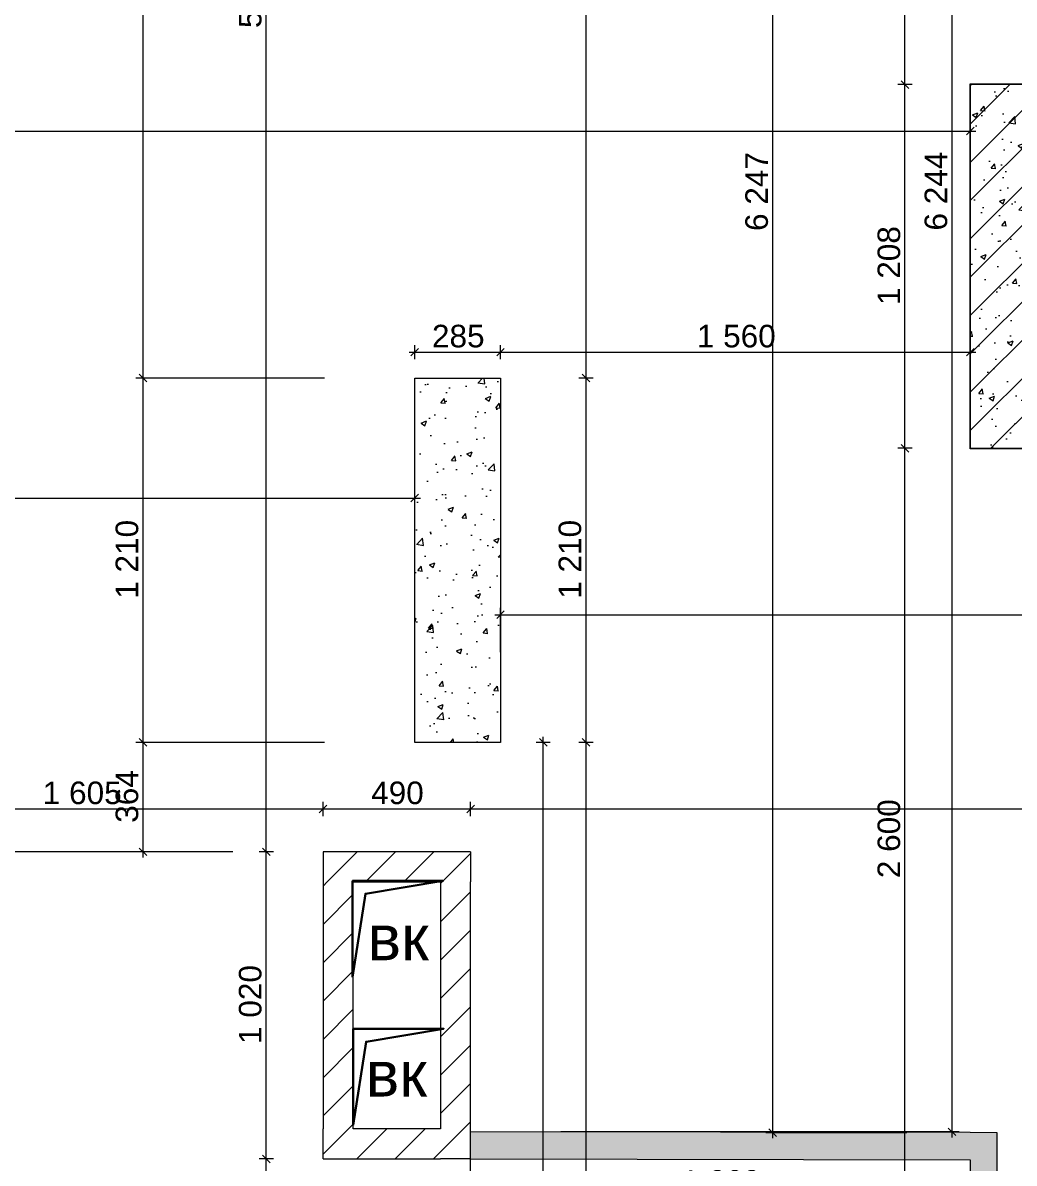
# Model space of a CAD drawing. Header units: millimetres. Extents: x 2336463 to 2579121, y 595385 to 778077.
# Drawn here: x 2454435 to 2457727, y 710223 to 714011 of the extents above; entities that cross this region are included whole.
import ezdxf

# ---------------------------------------------------------------- set-up
doc = ezdxf.new("R2010")
doc.units = ezdxf.units.MM
doc.header["$MEASUREMENT"] = 0
for name, color, linetype in [('+демонтаж', 7, 'Continuous'), ('+обмер', 7, 'Continuous'), ('сит план', 7, 'Continuous')]:
    doc.layers.add(name, color=color, linetype=linetype)
for name, color, linetype, lineweight, true_color in [('+демонтаж_Ном._пера__102', 7, 'Continuous', 5, 0xcccccc), ('+демонтаж_Ном._пера__180', 7, 'Continuous', 5, 0xd6cda7), ('+обмер_Ном._пера__242', 7, 'Continuous', 13, 0x1b55b5), ('сит план_Ном._пера__87', 7, 'Continuous', 20, 0x6a6a6a)]:
    doc.layers.add(name, color=color, linetype=linetype, lineweight=lineweight, true_color=true_color)
doc.layers.add('сит план_Ном._пера__1', color=7, linetype='Continuous', lineweight=13)
doc.layers.add('сит план_Ном._пера__21', color=7, linetype='Continuous', lineweight=30)
doc.styles.add('СГЕНЕРИР_СТИЛЬ_1', font='arial.ttf')
doc.dimstyles.new('СГЕНЕРИР_СТИЛЬ__1', dxfattribs={"dimtxt": 75, "dimasz": 23.75, "dimexe": 0.18, "dimexo": 300, "dimgap": 0, "dimtad": 1, "dimtih": 1, "dimtoh": 1, "dimdec": 0, "dimzin": 0, "dimdsep": 46, "dimtxsty": 'СГЕНЕРИР_СТИЛЬ_1', "dimblk": 'ARROWHEAD_6', "dimblk1": 'ARROWHEAD_6', "dimblk2": 'ARROWHEAD_6', "dimcen": 0.09, "dimclrd": 256, "dimclre": 256, "dimclrt": 256, "dimazin": 0, "dimtfac": 1, "dimtdec": 4, "dimtmove": 0, "dimatfit": 3, "dimfxl": 0, "dimtolj": 1, "dimtzin": 0, "dimarcsym": 0})
doc.dimstyles.new('СГЕНЕРИР_СТИЛЬ__2', dxfattribs={"dimtxt": 75, "dimasz": 23.75, "dimexe": 0.18, "dimexo": 300, "dimgap": 0, "dimtad": 1, "dimdec": 0, "dimzin": 0, "dimdsep": 46, "dimtxsty": 'СГЕНЕРИР_СТИЛЬ_1', "dimblk": 'ARROWHEAD_6', "dimblk1": 'ARROWHEAD_6', "dimblk2": 'ARROWHEAD_6', "dimcen": 0.09, "dimclrd": 256, "dimclre": 256, "dimclrt": 256, "dimazin": 0, "dimtfac": 1, "dimtdec": 4, "dimtmove": 0, "dimatfit": 3, "dimfxl": 0, "dimtolj": 1, "dimtzin": 0, "dimarcsym": 0})
pattern_1 = [(45, (2086872.015, 585813.69), (-63.639609, 63.639609), [])]
pattern_2 = [(50, (2086872.01, 585813.69), (-182.18467, 15.939086), [19.05, -209.55]), (355, (2086872.01, 585813.69), (-35.24342, 191.056845), [15.24, -167.64058]), (100.451445, (2086887.2, 585812.36), (146.94125, 175.11775), [16.19001, -178.090245]), (46.1842, (2086872.01, 585864.49), (-271.07904, 42.04233), [28.575, -314.325]), (96.63556, (2086894.6, 585860.98), (237.40413, 247.42612), [24.28502, -267.1356]), (351.18415, (2086872.01, 585864.49), (237.40413, 247.42612), [22.85997, -251.45973]), (21, (2086897.41, 585851.79), (-151.61439, 102.2652), [19.05, -209.55]), (326, (2086897.41, 585851.79), (61.80203, 184.18797), [15.24, -167.64]), (71.451445, (2086910.05, 585843.26), (213.41642, 81.92277), [16.19001, -178.08994]), (37.5, (2086872.015, 585813.686), (3.088603, 84.555039), [0, -165.608, 0, -170.18, 0, -168.275]), (7.5, (2086872.015, 585813.69), (66.819663, 100.180575), [0, -97.028, 0, -161.798, 0, -64.135]), (327.5, (2086815.37, 585813.686), (-135.590595, 5.728744), [0, -63.5, 0, -198.12, 0, -262.89]), (317.5, (2086789.97, 585813.69), (148.12918, 25.42649), [0, -82.55, 0, -131.572, 0, -186.69])]

# ---------------------------------------------------------------- blocks, each defined once
blk = doc.blocks.new('Стена_710', base_point=(2455432.2, 711257))
at = {"layer": 'сит план_Ном._пера__87', "linetype": 'Continuous', "lineweight": 20, "true_color": 0x6a6a6a}
h = blk.add_hatch(dxfattribs=at)
h.set_pattern_fill('Блоки_Бетонные_Эффективные', color=251, style=0, pattern_type=2)
h.set_pattern_definition(pattern_1)
h.paths.add_polyline_path([(2455532.2, 711157), (2455432.2, 711257), (2455432.2, 711157)])
h = blk.add_hatch(dxfattribs=at)
h.set_pattern_fill('Блоки_Бетонные_Эффективные', color=251, style=0, pattern_type=2)
h.set_pattern_definition(pattern_1)
h.paths.add_polyline_path([(2455532.2, 711257), (2455432.2, 711257), (2455532.2, 711157)])
h = blk.add_hatch(dxfattribs=at)
h.set_pattern_fill('Блоки_Бетонные_Эффективные', color=251, style=0, pattern_type=2)
h.set_pattern_definition(pattern_1)
h.paths.add_polyline_path([(2455532.2, 711157), (2455822.2, 711157), (2455822.2, 711257), (2455532.2, 711257)])
h = blk.add_hatch(dxfattribs=at)
h.set_pattern_fill('Блоки_Бетонные_Эффективные', color=251, style=0, pattern_type=2)
h.set_pattern_definition(pattern_1)
h.paths.add_polyline_path([(2455822.2, 711157), (2455922.2, 711157), (2455922.2, 711257)])
h = blk.add_hatch(dxfattribs=at)
h.set_pattern_fill('Блоки_Бетонные_Эффективные', color=251, style=0, pattern_type=2)
h.set_pattern_definition(pattern_1)
h.paths.add_polyline_path([(2455822.2, 711157), (2455922.2, 711257), (2455822.2, 711257)])
at = {"layer": 'сит план_Ном._пера__1', "color": 7, "linetype": 'Continuous', "lineweight": 13, "flags": 128}
for points in [[(2455432.2, 711257), (2455432.2, 711157)], [(2455922.2, 711257), (2455432.2, 711257)], [(2455922.2, 711257), (2455922.2, 711157)], [(2455532.2, 711157), (2455822.2, 711157)]]:
    blk.add_lwpolyline(points, dxfattribs=at)
blk = doc.blocks.new('Стена_711', base_point=(2455922.2, 711257))
at = {"layer": 'сит план_Ном._пера__87', "linetype": 'Continuous', "lineweight": 20, "true_color": 0x6a6a6a}
h = blk.add_hatch(dxfattribs=at)
h.set_pattern_fill('Блоки_Бетонные_Эффективные', color=251, style=0, pattern_type=2)
h.set_pattern_definition(pattern_1)
h.paths.add_polyline_path([(2455822.2, 711157), (2455822.2, 710337), (2455922.2, 710337), (2455922.2, 711157)])
h = blk.add_hatch(dxfattribs=at)
h.set_pattern_fill('Блоки_Бетонные_Эффективные', color=251, style=0, pattern_type=2)
h.set_pattern_definition(pattern_1)
h.paths.add_polyline_path([(2455822.2, 710237), (2455922.2, 710237), (2455822.2, 710337)])
h = blk.add_hatch(dxfattribs=at)
h.set_pattern_fill('Блоки_Бетонные_Эффективные', color=251, style=0, pattern_type=2)
h.set_pattern_definition(pattern_1)
h.paths.add_polyline_path([(2455822.2, 710337), (2455922.2, 710237), (2455922.2, 710337)])
at = {"layer": 'сит план_Ном._пера__1', "color": 7, "linetype": 'Continuous', "lineweight": 13, "flags": 128}
for points in [[(2455822.2, 711157), (2455822.2, 710337)], [(2455922.2, 710237), (2455922.2, 711157)], [(2455922.2, 710237), (2455822.2, 710237)]]:
    blk.add_lwpolyline(points, dxfattribs=at)
blk = doc.blocks.new('Стена_712', base_point=(2455922.2, 710237))
at = {"layer": 'сит план_Ном._пера__87', "linetype": 'Continuous', "lineweight": 20, "true_color": 0x6a6a6a}
h = blk.add_hatch(dxfattribs=at)
h.set_pattern_fill('Блоки_Бетонные_Эффективные', color=251, style=0, pattern_type=2)
h.set_pattern_definition(pattern_1)
h.paths.add_polyline_path([(2455432.2, 710337), (2455432.2, 710237), (2455532.2, 710337)])
h = blk.add_hatch(dxfattribs=at)
h.set_pattern_fill('Блоки_Бетонные_Эффективные', color=251, style=0, pattern_type=2)
h.set_pattern_definition(pattern_1)
h.paths.add_polyline_path([(2455532.2, 710337), (2455432.2, 710237), (2455532.2, 710237)])
h = blk.add_hatch(dxfattribs=at)
h.set_pattern_fill('Блоки_Бетонные_Эффективные', color=251, style=0, pattern_type=2)
h.set_pattern_definition(pattern_1)
h.paths.add_polyline_path([(2455822.2, 710337), (2455532.2, 710337), (2455532.2, 710237), (2455822.2, 710237)])
at = {"layer": 'сит план_Ном._пера__1', "color": 7, "linetype": 'Continuous', "lineweight": 13, "flags": 128}
for points in [[(2455432.2, 710237), (2455432.2, 710337)], [(2455822.2, 710337), (2455532.2, 710337)], [(2455432.2, 710237), (2455822.2, 710237)]]:
    blk.add_lwpolyline(points, dxfattribs=at)
blk = doc.blocks.new('Стена_713', base_point=(2455432.2, 710237))
at = {"layer": 'сит план_Ном._пера__87', "linetype": 'Continuous', "lineweight": 20, "true_color": 0x6a6a6a}
h = blk.add_hatch(dxfattribs=at)
h.set_pattern_fill('Блоки_Бетонные_Эффективные', color=251, style=0, pattern_type=2)
h.set_pattern_definition(pattern_1)
h.paths.add_polyline_path([(2455532.2, 710337), (2455532.2, 711157), (2455432.2, 711157), (2455432.2, 710337)])
at = {"layer": 'сит план_Ном._пера__1', "color": 7, "linetype": 'Continuous', "lineweight": 13, "flags": 128}
for points in [[(2455432.2, 711157), (2455432.2, 710337)], [(2455532.2, 710337), (2455532.2, 711157)]]:
    blk.add_lwpolyline(points, dxfattribs=at)
blk = doc.blocks.new('Стена_714', base_point=(2457581.6, 713805.5))
at = {"layer": 'сит план_Ном._пера__87', "linetype": 'Continuous', "lineweight": 20, "true_color": 0x6a6a6a}
h = blk.add_hatch(dxfattribs=at)
h.set_pattern_fill('Блоки_Бетонные_Эффективные', color=251, style=0, pattern_type=2)
h.set_pattern_definition(pattern_1)
h.paths.add_polyline_path([(2457581.6, 713805.5), (2457581.6, 712597.5), (2457881.6, 712597.5), (2457881.6, 713805.5)])
at = {"layer": 'сит план_Ном._пера__1', "color": 7, "linetype": 'Continuous', "lineweight": 13, "flags": 128}
for points in [[(2457581.6, 713805.5), (2457581.6, 712597.5)], [(2457881.6, 713805.5), (2457581.6, 713805.5)], [(2457881.6, 712597.5), (2457881.6, 713805.5)], [(2457581.6, 712597.5), (2457881.6, 712597.5)]]:
    blk.add_lwpolyline(points, dxfattribs=at)
blk = doc.blocks.new('Стена_769', base_point=(2457580.8, 709987.4))
at = {"layer": '+демонтаж_Ном._пера__180', "linetype": 'Continuous', "lineweight": 0, "true_color": 0xceccc2}
for points in [[(2457580.8, 710324.3), (2457580.8, 710234.3), (2457670.8, 710324.2)], [(2457580.8, 710234.3), (2457670.8, 710234.2), (2457670.8, 710324.2)], [(2457580.8, 710234.3), (2457580.8, 709997.9), (2457670.8, 709997.9), (2457670.8, 710234.2)]]:
    blk.add_hatch(color=9, dxfattribs=at).paths.add_polyline_path(points)
at = {"layer": '+демонтаж_Ном._пера__102', "color": 254, "linetype": 'Continuous', "lineweight": 5, "true_color": 0xcccccc, "flags": 128}
for points in [[(2457670.8, 710324.2), (2457580.8, 710324.3)], [(2457670.8, 709997.9), (2457670.8, 710324.2)], [(2457580.8, 710234.3), (2457580.8, 709987.4)], [(2457670.8, 709987.4), (2457580.8, 709987.4)]]:
    blk.add_lwpolyline(points, dxfattribs=at)
blk = doc.blocks.new('Стена_770', base_point=(2455922.2, 710237))
at = {"layer": '+демонтаж_Ном._пера__180', "linetype": 'Continuous', "lineweight": 0, "true_color": 0xceccc2}
blk.add_hatch(color=9, dxfattribs=at).paths.add_polyline_path([(2457580.8, 710324.3), (2455922.2, 710327), (2455922.2, 710237), (2457580.8, 710234.3)])
at = {"layer": '+демонтаж_Ном._пера__102', "color": 254, "linetype": 'Continuous', "lineweight": 5, "true_color": 0xcccccc, "flags": 128}
for points in [[(2457580.8, 710324.3), (2455922.2, 710327)], [(2455922.2, 710237), (2455922.2, 710327)], [(2455922.2, 710237), (2457580.8, 710234.3)]]:
    blk.add_lwpolyline(points, dxfattribs=at)
blk = doc.blocks.new('*D3504', base_point=(2086872, 585813.7))
at = {"layer": '+обмер_Ном._пера__242', "color": 152, "linetype": 'Continuous', "lineweight": 13, "true_color": 0x1b55b5}
for p, q in [((2453839.3, 711411.9), (2453814.3, 711386.9)), ((2453826.8, 710930.5), (2453826.8, 711422.8)), ((2455444.7, 711411.9), (2455419.7, 711386.9)), ((2455432.2, 711376), (2455432.2, 711422.8)), ((2453808, 711399.4), (2453826.8, 711399.4)), ((2453826.8, 711399.4), (2455432.2, 711399.4))]:
    blk.add_line(p, q, dxfattribs=at)
at = {"layer": '+обмер_Ном._пера__242', "color": 152, "lineweight": 13, "true_color": 0x1b55b5, "insert": (2454501.2, 711414.4), "char_height": 75, "attachment_point": 7, "style": 'СГЕНЕРИР_СТИЛЬ_1'}
blk.add_mtext('\\A1;{\\pql;\\fArial|b0|i0|c204|p38;1\xa0605}', dxfattribs=at)
blk = doc.blocks.new('ARROWHEAD_6')
at = {"color": 0, "linetype": 'Continuous', "lineweight": 0}
for p, q in [((0, 0), (-1, 0)), ((-0.5, -0.5), (0.5, 0.5))]:
    blk.add_line(p, q, dxfattribs=at)
blk = doc.blocks.new('*D3505', base_point=(2086872, 585813.7))
at = {"layer": '+обмер_Ном._пера__242', "color": 152, "linetype": 'Continuous', "lineweight": 13, "true_color": 0x1b55b5}
for p, q in [((2455444.7, 711411.9), (2455419.7, 711386.9)), ((2455432.2, 711376), (2455432.2, 711422.8)), ((2455934.7, 711411.9), (2455909.7, 711386.9)), ((2455922.2, 711376), (2455922.2, 711422.8)), ((2455432.2, 711399.4), (2455922.2, 711399.4))]:
    blk.add_line(p, q, dxfattribs=at)
at = {"layer": '+обмер_Ном._пера__242', "color": 152, "lineweight": 13, "true_color": 0x1b55b5, "insert": (2455591.8, 711414.4), "char_height": 75, "attachment_point": 7, "style": 'СГЕНЕРИР_СТИЛЬ_1'}
blk.add_mtext('\\A1;{\\pql;\\fArial|b0|i0|c204|p38;490}', dxfattribs=at)
blk = doc.blocks.new('*D3506', base_point=(2086872, 585813.7))
at = {"layer": '+обмер_Ном._пера__242', "color": 152, "linetype": 'Continuous', "lineweight": 13, "true_color": 0x1b55b5}
for p, q in [((2455934.7, 711411.9), (2455909.7, 711386.9)), ((2455922.2, 711376), (2455922.2, 711422.8)), ((2462214.2, 711386.9), (2462239.2, 711411.9)), ((2462226.7, 711376), (2462226.7, 711422.8)), ((2455922.2, 711399.4), (2462226.7, 711399.4)), ((2462226.7, 711399.4), (2462245.5, 711399.4))]:
    blk.add_line(p, q, dxfattribs=at)
at = {"layer": '+обмер_Ном._пера__242', "color": 152, "lineweight": 13, "true_color": 0x1b55b5, "insert": (2458946.2, 711414.4), "char_height": 75, "attachment_point": 7, "style": 'СГЕНЕРИР_СТИЛЬ_1'}
blk.add_mtext('\\A1;{\\pql;\\fArial|b0|i0|c204|p38;6\xa0305}', dxfattribs=at)
blk = doc.blocks.new('*D3512', base_point=(2086872, 585813.7))
at = {"layer": '+обмер_Ном._пера__242', "color": 152, "linetype": 'Continuous', "lineweight": 13, "true_color": 0x1b55b5}
for p, q in [((2455436.6, 711620.7), (2454810.8, 711620.7)), ((2454821.8, 711633.2), (2454846.8, 711608.2)), ((2454834.3, 711257), (2454834.3, 711620.7)), ((2454821.8, 711269.5), (2454846.8, 711244.5)), ((2455132.2, 711257), (2454810.8, 711257)), ((2454834.3, 711238.2), (2454834.3, 711257))]:
    blk.add_line(p, q, dxfattribs=at)
at = {"layer": '+обмер_Ном._пера__242', "color": 152, "lineweight": 13, "true_color": 0x1b55b5, "insert": (2454819.3, 711353.5), "char_height": 75, "attachment_point": 7, "rotation": 90, "style": 'СГЕНЕРИР_СТИЛЬ_1'}
blk.add_mtext('\\A1;{\\pql;\\fArial|b0|i0|c204|p38;364}', dxfattribs=at)
blk = doc.blocks.new('*D3513', base_point=(2086872, 585813.7))
at = {"layer": '+обмер_Ном._пера__242', "color": 152, "linetype": 'Continuous', "lineweight": 13, "true_color": 0x1b55b5}
for p, q in [((2455436.6, 712830.7), (2454810.8, 712830.7)), ((2454821.8, 712843.2), (2454846.8, 712818.2)), ((2454834.3, 711620.7), (2454834.3, 712830.7)), ((2455436.6, 711620.7), (2454810.8, 711620.7)), ((2454821.8, 711633.2), (2454846.8, 711608.2))]:
    blk.add_line(p, q, dxfattribs=at)
at = {"layer": '+обмер_Ном._пера__242', "color": 152, "lineweight": 13, "true_color": 0x1b55b5, "insert": (2454819.3, 712097.5), "char_height": 75, "attachment_point": 7, "rotation": 90, "style": 'СГЕНЕРИР_СТИЛЬ_1'}
blk.add_mtext('\\A1;{\\pql;\\fArial|b0|i0|c204|p38;1\xa0210}', dxfattribs=at)
blk = doc.blocks.new('*D3514', base_point=(2086872, 585813.7))
at = {"layer": '+обмер_Ном._пера__242', "color": 152, "linetype": 'Continuous', "lineweight": 13, "true_color": 0x1b55b5}
for p, q in [((2455046.8, 716985.8), (2454810.8, 716985.8)), ((2454846.8, 716973.3), (2454821.8, 716998.3)), ((2454834.3, 716985.8), (2454834.3, 717004.6)), ((2454834.3, 712830.7), (2454834.3, 716985.8)), ((2455436.6, 712830.7), (2454810.8, 712830.7)), ((2454821.8, 712843.2), (2454846.8, 712818.2))]:
    blk.add_line(p, q, dxfattribs=at)
at = {"layer": '+обмер_Ном._пера__242', "color": 152, "lineweight": 13, "true_color": 0x1b55b5, "insert": (2454819.3, 714780), "char_height": 75, "attachment_point": 7, "rotation": 90, "style": 'СГЕНЕРИР_СТИЛЬ_1'}
blk.add_mtext('\\A1;{\\pql;\\fArial|b0|i0|c204|p38;4\xa0155}', dxfattribs=at)
blk = doc.blocks.new('*D3533', base_point=(2086872, 585813.7))
at = {"layer": '+обмер_Ном._пера__242', "color": 152, "linetype": 'Continuous', "lineweight": 13, "true_color": 0x1b55b5}
for p, q in [((2455921.3, 710085.7), (2455921.9, 710957)), ((2455902.6, 710109.1), (2455921.3, 710109.1)), ((2455933.9, 710121.6), (2455908.8, 710096.6)), ((2455921.3, 710109.1), (2457580.9, 710107.9)), ((2457593.4, 710120.4), (2457568.4, 710095.4))]:
    blk.add_line(p, q, dxfattribs=at)
at = {"layer": '+обмер_Ном._пера__242', "color": 152, "lineweight": 13, "true_color": 0x1b55b5, "insert": (2456622.9, 710123.6), "char_height": 75, "attachment_point": 7, "rotation": 359.959, "style": 'СГЕНЕРИР_СТИЛЬ_1'}
blk.add_mtext('\\A1;{\\pql;\\fArial|b0|i0|c204|p38;1\xa0660}', dxfattribs=at)
blk = doc.blocks.new('*D3550', base_point=(2086872, 585813.7))
at = {"layer": '+обмер_Ном._пера__242', "color": 152, "linetype": 'Continuous', "lineweight": 13, "true_color": 0x1b55b5}
for p, q in [((2455231, 710249.5), (2455256, 710224.5)), ((2455267, 710237), (2455220.1, 710237)), ((2455243.5, 704011), (2455243.5, 710237)), ((2455267, 704011), (2455220.1, 704011)), ((2455231, 704023.5), (2455256, 703998.5))]:
    blk.add_line(p, q, dxfattribs=at)
at = {"layer": '+обмер_Ном._пера__242', "color": 152, "lineweight": 13, "true_color": 0x1b55b5, "insert": (2455228.5, 706995.8), "char_height": 75, "attachment_point": 7, "rotation": 90, "style": 'СГЕНЕРИР_СТИЛЬ_1'}
blk.add_mtext('\\A1;{\\pql;\\fArial|b0|i0|c204|p38;6\xa0226}', dxfattribs=at)
blk = doc.blocks.new('*D3551', base_point=(2086872, 585813.7))
at = {"layer": '+обмер_Ном._пера__242', "color": 152, "linetype": 'Continuous', "lineweight": 13, "true_color": 0x1b55b5}
for p, q in [((2455231, 711269.5), (2455256, 711244.5)), ((2455267, 711257), (2455220.1, 711257)), ((2455243.5, 710237), (2455243.5, 711257)), ((2455231, 710249.5), (2455256, 710224.5)), ((2455267, 710237), (2455220.1, 710237))]:
    blk.add_line(p, q, dxfattribs=at)
at = {"layer": '+обмер_Ном._пера__242', "color": 152, "lineweight": 13, "true_color": 0x1b55b5, "insert": (2455228.5, 710618.8), "char_height": 75, "attachment_point": 7, "rotation": 90, "style": 'СГЕНЕРИР_СТИЛЬ_1'}
blk.add_mtext('\\A1;{\\pql;\\fArial|b0|i0|c204|p38;1\xa0020}', dxfattribs=at)
blk = doc.blocks.new('*D3552', base_point=(2086872, 585813.7))
at = {"layer": '+обмер_Ном._пера__242', "color": 152, "linetype": 'Continuous', "lineweight": 13, "true_color": 0x1b55b5}
for p, q in [((2455267, 716985.8), (2455220.1, 716985.8)), ((2455256, 716973.3), (2455231, 716998.3)), ((2455243.5, 716985.8), (2455243.5, 717004.6)), ((2455243.5, 711257), (2455243.5, 716985.8)), ((2455231, 711269.5), (2455256, 711244.5)), ((2455267, 711257), (2455220.1, 711257))]:
    blk.add_line(p, q, dxfattribs=at)
at = {"layer": '+обмер_Ном._пера__242', "color": 152, "lineweight": 13, "true_color": 0x1b55b5, "insert": (2455228.5, 713993.2), "char_height": 75, "attachment_point": 7, "rotation": 90, "style": 'СГЕНЕРИР_СТИЛЬ_1'}
blk.add_mtext('\\A1;{\\pql;\\fArial|b0|i0|c204|p38;5\xa0729}', dxfattribs=at)
blk = doc.blocks.new('*D3555', base_point=(2086872, 585813.7))
at = {"layer": '+обмер_Ном._пера__242', "color": 152, "linetype": 'Continuous', "lineweight": 13, "true_color": 0x1b55b5}
for p, q in [((2456163.5, 711620.7), (2456163.5, 711639.5)), ((2456186.9, 711620.7), (2456140, 711620.7)), ((2456176, 711608.2), (2456151, 711633.2)), ((2456163.5, 708120.6), (2456163.5, 711620.7)), ((2456186.9, 708120.6), (2456020.3, 708120.6)), ((2456151, 708133.1), (2456176, 708108.1))]:
    blk.add_line(p, q, dxfattribs=at)
at = {"layer": '+обмер_Ном._пера__242', "color": 152, "lineweight": 13, "true_color": 0x1b55b5, "insert": (2456148.5, 709742.4), "char_height": 75, "attachment_point": 7, "rotation": 90, "style": 'СГЕНЕРИР_СТИЛЬ_1'}
blk.add_mtext('\\A1;{\\pql;\\fArial|b0|i0|c204|p38;3\xa0500}', dxfattribs=at)
blk = doc.blocks.new('*D3568', base_point=(2086872, 585813.7))
at = {"layer": '+обмер_Ном._пера__242', "color": 152, "linetype": 'Continuous', "lineweight": 13, "true_color": 0x1b55b5}
for p, q in [((2454043.9, 717075.8), (2454043.9, 717094.6)), ((2456830.7, 717075.8), (2454020.4, 717075.8)), ((2454056.4, 717063.3), (2454031.4, 717088.3)), ((2454043.9, 711257), (2454043.9, 717075.8)), ((2454031.4, 711269.5), (2454056.4, 711244.5)), ((2455132.2, 711257), (2454020.4, 711257)), ((2454043.9, 711238.2), (2454043.9, 711257))]:
    blk.add_line(p, q, dxfattribs=at)
at = {"layer": '+обмер_Ном._пера__242', "color": 152, "lineweight": 13, "true_color": 0x1b55b5, "insert": (2454028.9, 714038.2), "char_height": 75, "attachment_point": 7, "rotation": 90, "style": 'СГЕНЕРИР_СТИЛЬ_1'}
blk.add_mtext('\\A1;{\\pql;\\fArial|b0|i0|c204|p38;5\xa0819}', dxfattribs=at)
blk = doc.blocks.new('*D3571', base_point=(2086872, 585813.7))
at = {"layer": '+обмер_Ном._пера__242', "color": 152, "linetype": 'Continuous', "lineweight": 13, "true_color": 0x1b55b5}
for p, q in [((2458372.5, 716961.3), (2458372.5, 716980)), ((2458396, 716961.3), (2457930.8, 716961.3)), ((2458385, 716948.8), (2458360, 716973.8)), ((2458372.5, 713805.5), (2458372.5, 716961.3)), ((2458396, 713805.5), (2458181.6, 713805.5)), ((2458360, 713818), (2458385, 713793)), ((2458372.5, 713786.8), (2458372.5, 713805.5))]:
    blk.add_line(p, q, dxfattribs=at)
at = {"layer": '+обмер_Ном._пера__242', "color": 152, "lineweight": 13, "true_color": 0x1b55b5, "insert": (2458357.5, 715255.2), "char_height": 75, "attachment_point": 7, "rotation": 90, "style": 'СГЕНЕРИР_СТИЛЬ_1'}
blk.add_mtext('\\A1;{\\pql;\\fArial|b0|i0|c204|p38;3\xa0156}', dxfattribs=at)
blk = doc.blocks.new('*D3593', base_point=(2086872, 585813.7))
at = {"layer": '+обмер_Ном._пера__242', "color": 152, "linetype": 'Continuous', "lineweight": 13, "true_color": 0x1b55b5}
for p, q in [((2457388.1, 712597.5), (2457341.2, 712597.5)), ((2457352.2, 712610), (2457377.2, 712585)), ((2457364.7, 709997.9), (2457364.7, 712597.5)), ((2457352.2, 710010.4), (2457377.2, 709985.4)), ((2458060.7, 709997.9), (2457341.2, 709997.9))]:
    blk.add_line(p, q, dxfattribs=at)
at = {"layer": '+обмер_Ном._пера__242', "color": 152, "lineweight": 13, "true_color": 0x1b55b5, "insert": (2457349.7, 711169.5), "char_height": 75, "attachment_point": 7, "rotation": 90, "style": 'СГЕНЕРИР_СТИЛЬ_1'}
blk.add_mtext('\\A1;{\\pql;\\fArial|b0|i0|c204|p38;2\xa0600}', dxfattribs=at)
blk = doc.blocks.new('*D3594', base_point=(2086872, 585813.7))
at = {"layer": '+обмер_Ном._пера__242', "color": 152, "linetype": 'Continuous', "lineweight": 13, "true_color": 0x1b55b5}
for p, q in [((2457388.1, 713805.5), (2457341.2, 713805.5)), ((2457352.2, 713818), (2457377.2, 713793)), ((2457364.7, 712597.5), (2457364.7, 713805.5)), ((2457388.1, 712597.5), (2457341.2, 712597.5)), ((2457352.2, 712610), (2457377.2, 712585))]:
    blk.add_line(p, q, dxfattribs=at)
at = {"layer": '+обмер_Ном._пера__242', "color": 152, "lineweight": 13, "true_color": 0x1b55b5, "insert": (2457349.7, 713073.3), "char_height": 75, "attachment_point": 7, "rotation": 90, "style": 'СГЕНЕРИР_СТИЛЬ_1'}
blk.add_mtext('\\A1;{\\pql;\\fArial|b0|i0|c204|p38;1\xa0208}', dxfattribs=at)
blk = doc.blocks.new('*D3595', base_point=(2086872, 585813.7))
at = {"layer": '+обмер_Ном._пера__242', "color": 152, "linetype": 'Continuous', "lineweight": 13, "true_color": 0x1b55b5}
for p, q in [((2457388.1, 716570.8), (2457341.2, 716570.8)), ((2457377.2, 716558.3), (2457352.2, 716583.3)), ((2457364.7, 716570.8), (2457364.7, 716589.5)), ((2457364.7, 713805.5), (2457364.7, 716570.8)), ((2457388.1, 713805.5), (2457341.2, 713805.5)), ((2457352.2, 713818), (2457377.2, 713793))]:
    blk.add_line(p, q, dxfattribs=at)
at = {"layer": '+обмер_Ном._пера__242', "color": 152, "lineweight": 13, "true_color": 0x1b55b5, "insert": (2457349.7, 715059.9), "char_height": 75, "attachment_point": 7, "rotation": 90, "style": 'СГЕНЕРИР_СТИЛЬ_1'}
blk.add_mtext('\\A1;{\\pql;\\fArial|b0|i0|c204|p38;2\xa0765}', dxfattribs=at)
blk = doc.blocks.new('*D3596', base_point=(2086872, 585813.7))
at = {"layer": '+обмер_Ном._пера__242', "color": 152, "linetype": 'Continuous', "lineweight": 13, "true_color": 0x1b55b5}
for p, q in [((2457330.8, 716570.8), (2456902.1, 716570.8)), ((2456938, 716558.3), (2456913, 716583.3)), ((2456925.5, 716570.8), (2456925.5, 716589.5)), ((2456925.5, 710324.2), (2456925.5, 716570.8)), ((2457370.8, 710324.2), (2456902.1, 710324.2)), ((2456913, 710336.7), (2456938, 710311.7)), ((2456925.5, 710305.4), (2456925.5, 710324.2))]:
    blk.add_line(p, q, dxfattribs=at)
at = {"layer": '+обмер_Ном._пера__242', "color": 152, "lineweight": 13, "true_color": 0x1b55b5, "insert": (2456910.5, 713319.3), "char_height": 75, "attachment_point": 7, "rotation": 90, "style": 'СГЕНЕРИР_СТИЛЬ_1'}
blk.add_mtext('\\A1;{\\pql;\\fArial|b0|i0|c204|p38;6\xa0247}', dxfattribs=at)
blk = doc.blocks.new('*D3597', base_point=(2086872, 585813.7))
at = {"layer": '+обмер_Ном._пера__242', "color": 152, "linetype": 'Continuous', "lineweight": 13, "true_color": 0x1b55b5}
for p, q in [((2455749.1, 712929.1), (2455724.1, 712904.1)), ((2455736.6, 712893.2), (2455736.6, 712940)), ((2456034.1, 712929.1), (2456009.1, 712904.1)), ((2456021.6, 712893.2), (2456021.6, 712940)), ((2455717.9, 712916.6), (2455736.6, 712916.6)), ((2455736.6, 712916.6), (2456021.6, 712916.6))]:
    blk.add_line(p, q, dxfattribs=at)
at = {"layer": '+обмер_Ном._пера__242', "color": 152, "lineweight": 13, "true_color": 0x1b55b5, "insert": (2455793.8, 712931.6), "char_height": 75, "attachment_point": 7, "style": 'СГЕНЕРИР_СТИЛЬ_1'}
blk.add_mtext('\\A1;{\\pql;\\fArial|b0|i0|c204|p38;285}', dxfattribs=at)
blk = doc.blocks.new('*D3598', base_point=(2086872, 585813.7))
at = {"layer": '+обмер_Ном._пера__242', "color": 152, "linetype": 'Continuous', "lineweight": 13, "true_color": 0x1b55b5}
for p, q in [((2456034.1, 712929.1), (2456009.1, 712904.1)), ((2456021.6, 712893.2), (2456021.6, 712940)), ((2457569.1, 712904.1), (2457594.1, 712929.1)), ((2457581.6, 712893.2), (2457581.6, 712940)), ((2456021.6, 712916.6), (2457581.6, 712916.6)), ((2457581.6, 712916.6), (2457600.3, 712916.6))]:
    blk.add_line(p, q, dxfattribs=at)
at = {"layer": '+обмер_Ном._пера__242', "color": 152, "lineweight": 13, "true_color": 0x1b55b5, "insert": (2456673.4, 712931.6), "char_height": 75, "attachment_point": 7, "style": 'СГЕНЕРИР_СТИЛЬ_1'}
blk.add_mtext('\\A1;{\\pql;\\fArial|b0|i0|c204|p38;1\xa0560}', dxfattribs=at)
blk = doc.blocks.new('*D3599', base_point=(2086872, 585813.7))
at = {"layer": '+обмер_Ном._пера__242', "color": 152, "linetype": 'Continuous', "lineweight": 13, "true_color": 0x1b55b5}
for p, q in [((2456034.1, 712057), (2456009.1, 712032)), ((2456021.6, 711920.7), (2456021.6, 712068)), ((2462214.2, 712032), (2462239.2, 712057)), ((2462226.7, 712021.1), (2462226.7, 712068)), ((2456002.9, 712044.5), (2456021.6, 712044.5)), ((2456021.6, 712044.5), (2462226.7, 712044.5)), ((2462226.7, 712044.5), (2462245.5, 712044.5))]:
    blk.add_line(p, q, dxfattribs=at)
at = {"layer": '+обмер_Ном._пера__242', "color": 152, "lineweight": 13, "true_color": 0x1b55b5, "insert": (2458996, 712059.5), "char_height": 75, "attachment_point": 7, "style": 'СГЕНЕРИР_СТИЛЬ_1'}
blk.add_mtext('\\A1;{\\pql;\\fArial|b0|i0|c204|p38;6\xa0205}', dxfattribs=at)
blk = doc.blocks.new('*D3603', base_point=(2086872, 585813.7))
at = {"layer": '+обмер_Ном._пера__242', "color": 152, "linetype": 'Continuous', "lineweight": 13, "true_color": 0x1b55b5}
for p, q in [((2449041.2, 713663.7), (2449016.2, 713638.7)), ((2449028.7, 713627.8), (2449028.7, 713674.6)), ((2449028.7, 713651.2), (2457581.6, 713651.2)), ((2457569.1, 713638.7), (2457594.1, 713663.7)), ((2457581.6, 713627.8), (2457581.6, 713674.6)), ((2457581.6, 713651.2), (2457600.3, 713651.2))]:
    blk.add_line(p, q, dxfattribs=at)
at = {"layer": '+обмер_Ном._пера__242', "color": 152, "lineweight": 13, "true_color": 0x1b55b5, "insert": (2453176.9, 713666.2), "char_height": 75, "attachment_point": 7, "style": 'СГЕНЕРИР_СТИЛЬ_1'}
blk.add_mtext('\\A1;{\\pql;\\fArial|b0|i0|c204|p38;8\xa0553}', dxfattribs=at)
blk = doc.blocks.new('*D3613', base_point=(2086872, 585813.7))
at = {"layer": '+обмер_Ном._пера__242', "color": 152, "linetype": 'Continuous', "lineweight": 13, "true_color": 0x1b55b5}
for p, q in [((2457544.4, 716570.8), (2457497.5, 716570.8)), ((2457533.4, 716558.3), (2457508.4, 716583.3)), ((2457520.9, 716570.8), (2457520.9, 716589.5)), ((2457520.9, 710327), (2457520.9, 716570.8)), ((2457544.4, 710327), (2456222.2, 710327)), ((2457508.4, 710339.5), (2457533.4, 710314.5)), ((2457520.9, 710308.2), (2457520.9, 710327))]:
    blk.add_line(p, q, dxfattribs=at)
at = {"layer": '+обмер_Ном._пера__242', "color": 152, "lineweight": 13, "true_color": 0x1b55b5, "insert": (2457505.9, 713320.7), "char_height": 75, "attachment_point": 7, "rotation": 90, "style": 'СГЕНЕРИР_СТИЛЬ_1'}
blk.add_mtext('\\A1;{\\pql;\\fArial|b0|i0|c204|p38;6\xa0244}', dxfattribs=at)
blk = doc.blocks.new('*D3614', base_point=(2086872, 585813.7))
at = {"layer": '+обмер_Ном._пера__242', "color": 152, "linetype": 'Continuous', "lineweight": 13, "true_color": 0x1b55b5}
for p, q in [((2456328.8, 711620.7), (2456281.9, 711620.7)), ((2456292.9, 711633.2), (2456317.9, 711608.2)), ((2456305.4, 708120.6), (2456305.4, 711620.7)), ((2456328.8, 708120.6), (2456281.9, 708120.6)), ((2456292.9, 708133.1), (2456317.9, 708108.1)), ((2456305.4, 708101.9), (2456305.4, 708120.6))]:
    blk.add_line(p, q, dxfattribs=at)
at = {"layer": '+обмер_Ном._пера__242', "color": 152, "lineweight": 13, "true_color": 0x1b55b5, "insert": (2456290.4, 709742.4), "char_height": 75, "attachment_point": 7, "rotation": 90, "style": 'СГЕНЕРИР_СТИЛЬ_1'}
blk.add_mtext('\\A1;{\\pql;\\fArial|b0|i0|c204|p38;3\xa0500}', dxfattribs=at)
blk = doc.blocks.new('*D3615', base_point=(2086872, 585813.7))
at = {"layer": '+обмер_Ном._пера__242', "color": 152, "linetype": 'Continuous', "lineweight": 13, "true_color": 0x1b55b5}
for p, q in [((2456328.8, 712830.7), (2456281.9, 712830.7)), ((2456292.9, 712843.2), (2456317.9, 712818.2)), ((2456305.4, 711620.7), (2456305.4, 712830.7)), ((2456328.8, 711620.7), (2456281.9, 711620.7)), ((2456292.9, 711633.2), (2456317.9, 711608.2))]:
    blk.add_line(p, q, dxfattribs=at)
at = {"layer": '+обмер_Ном._пера__242', "color": 152, "lineweight": 13, "true_color": 0x1b55b5, "insert": (2456290.4, 712097.5), "char_height": 75, "attachment_point": 7, "rotation": 90, "style": 'СГЕНЕРИР_СТИЛЬ_1'}
blk.add_mtext('\\A1;{\\pql;\\fArial|b0|i0|c204|p38;1\xa0210}', dxfattribs=at)
blk = doc.blocks.new('*D3616', base_point=(2086872, 585813.7))
at = {"layer": '+обмер_Ном._пера__242', "color": 152, "linetype": 'Continuous', "lineweight": 13, "true_color": 0x1b55b5}
for p, q in [((2456305.4, 717075.8), (2456305.4, 717094.6)), ((2459027.4, 717075.8), (2456281.9, 717075.8)), ((2456317.9, 717063.3), (2456292.9, 717088.3)), ((2456305.4, 712830.7), (2456305.4, 717075.8)), ((2456328.8, 712830.7), (2456281.9, 712830.7)), ((2456292.9, 712843.2), (2456317.9, 712818.2))]:
    blk.add_line(p, q, dxfattribs=at)
at = {"layer": '+обмер_Ном._пера__242', "color": 152, "lineweight": 13, "true_color": 0x1b55b5, "insert": (2456290.4, 714825), "char_height": 75, "attachment_point": 7, "rotation": 90, "style": 'СГЕНЕРИР_СТИЛЬ_1'}
blk.add_mtext('\\A1;{\\pql;\\fArial|b0|i0|c204|p38;4\xa0245}', dxfattribs=at)
blk = doc.blocks.new('*D3618', base_point=(2086872, 585813.7))
at = {"layer": '+обмер_Ном._пера__242', "color": 152, "linetype": 'Continuous', "lineweight": 13, "true_color": 0x1b55b5}
for p, q in [((2448789.5, 712444.6), (2448764.5, 712419.6)), ((2448777, 712408.6), (2448777, 712455.5)), ((2455724.1, 712419.6), (2455749.1, 712444.6)), ((2455736.6, 711920.7), (2455736.6, 712455.5)), ((2448758.2, 712432.1), (2448777, 712432.1)), ((2448777, 712432.1), (2455736.6, 712432.1)), ((2455736.6, 712432.1), (2455755.4, 712432.1))]:
    blk.add_line(p, q, dxfattribs=at)
at = {"layer": '+обмер_Ном._пера__242', "color": 152, "lineweight": 13, "true_color": 0x1b55b5, "insert": (2452128.6, 712447.1), "char_height": 75, "attachment_point": 7, "style": 'СГЕНЕРИР_СТИЛЬ_1'}
blk.add_mtext('\\A1;{\\pql;\\fArial|b0|i0|c204|p38;6\xa0960}', dxfattribs=at)

msp = doc.modelspace()

# ---------------------------------------------------------------- hatches: boundary and pattern name
at = {"layer": 'сит план_Ном._пера__1', "linetype": 'Continuous', "lineweight": 13}
h = msp.add_hatch(dxfattribs=at)
h.set_pattern_fill('AR_CONC', style=0, pattern_type=2)
h.set_pattern_definition(pattern_2)
h.paths.add_polyline_path([(2457581.7, 713808), (2457881.7, 713808), (2457881.7, 712596), (2457581.7, 712596)])
h = msp.add_hatch(dxfattribs=at)
h.set_pattern_fill('AR_CONC', style=0, pattern_type=2)
h.set_pattern_definition(pattern_2)
h.paths.add_polyline_path([(2455736.6, 712830.7), (2456021.6, 712830.7), (2456021.6, 711620.7), (2455736.6, 711620.7)])

# ---------------------------------------------------------------- linework, layer by layer
at = {"layer": 'сит план_Ном._пера__1', "color": 7, "linetype": 'Continuous', "lineweight": 13, "flags": 128}
for points in [[(2457581.7, 713808), (2457881.7, 713808), (2457881.7, 712596), (2457581.7, 712596)], [(2455736.6, 712830.7), (2456021.6, 712830.7), (2456021.6, 711620.7), (2455736.6, 711620.7)]]:
    msp.add_lwpolyline(points, close=True, dxfattribs=at)
at = {"layer": 'сит план_Ном._пера__21', "color": 7, "linetype": 'Continuous', "lineweight": 30, "flags": 128}
for points in [[(2455530.1, 710840.6), (2455530.1, 711160.6), (2455830.1, 711160.6), (2455572.9, 711117.8)], [(2455532.2, 710349.2), (2455532.2, 710669.2), (2455832.2, 710669.2), (2455575, 710626.4)]]:
    msp.add_lwpolyline(points, close=True, dxfattribs=at)

# ---------------------------------------------------------------- block references
at = {"layer": '+демонтаж', "color": 254, "lineweight": 5, "true_color": 0xcccccc}
for name, p in [('Стена_770', (2455922.2, 710237)), ('Стена_769', (2457580.8, 709987.4))]:
    msp.add_blockref(name, p, dxfattribs=at)
at = {"layer": 'сит план', "color": 7, "lineweight": 13}
for name, p in [('Стена_714', (2457581.6, 713805.5)), ('Стена_710', (2455432.2, 711257)), ('Стена_713', (2455432.2, 710237)), ('Стена_711', (2455922.2, 711257)), ('Стена_712', (2455922.2, 710237))]:
    msp.add_blockref(name, p, dxfattribs=at)

# ---------------------------------------------------------------- texts
at = {"layer": 'сит план_Ном._пера__1', "color": 7, "linetype": 'Continuous', "lineweight": 13, "char_height": 150, "attachment_point": 1, "style": 'СГЕНЕРИР_СТИЛЬ_1'}
for insert in [(2455579.9, 711046.9), (2455574, 710594.3)]:
    msp.add_mtext('\\A1;{\\pql;\\fArial|b0|i0|c204|p38;вк}', dxfattribs=dict(at, insert=insert))

# ---------------------------------------------------------------- dimensions: what is measured, and where the dimension line sits
at = {"layer": '+обмер', "color": 152, "linetype": 'Continuous', "lineweight": 13, "true_color": 0x1b55b5}
for base, p1, p2, angle, picture, middle, turn in [((2454043.9, 717075.8), (2455432.2, 711257), (2458304.1, 717075.8), 90, '*D3568', (2453991.4, 714167), 90), ((2456305.4, 717075.8), (2456021.6, 712830.7), (2459327.4, 717075.8), 90, '*D3616', (2456252.9, 714953.8), 90), ((2454834.3, 716985.8), (2455736.6, 712830.7), (2455346.8, 716985.8), 90, '*D3514', (2454781.8, 714908.8), 90), ((2455243.5, 716985.8), (2455432.2, 711257), (2455346.8, 716985.8), 90, '*D3552', (2455191, 714122), 90), ((2458372.5, 716961.3), (2457881.6, 713805.5), (2457630.8, 716961.3), 90, '*D3571', (2458320, 715384), 90), ((2457520.9, 716570.8), (2455922.2, 710327), (2457630.8, 716570.8), 90, '*D3613', (2457468.4, 713449.5), 90), ((2456925.5, 716570.8), (2457670.8, 710324.2), (2457630.8, 716570.8), 90, '*D3596', (2456873, 713448.1), 90), ((2457364.7, 716570.8), (2457581.6, 713805.5), (2457630.8, 716570.8), 90, '*D3595', (2457312.2, 715188.8), 90), ((2457364.7, 713805.5), (2457581.6, 712597.5), (2457581.6, 713805.5), 90, '*D3594', (2457312.2, 713202.1), 90), ((2454834.3, 712830.7), (2455736.6, 711620.7), (2455736.6, 712830.7), 90, '*D3513', (2454781.8, 712226.3), 90), ((2456305.4, 712830.7), (2456021.6, 711620.7), (2456021.6, 712830.7), 90, '*D3615', (2456252.9, 712226.3), 90), ((2457364.7, 712597.5), (2458360.7, 709997.9), (2457581.6, 712597.5), 90, '*D3593', (2457312.2, 711298.3), 90), ((2456163.5, 711620.7), (2455720.3, 708120.6), (2456021.6, 711620.7), 90, '*D3555', (2456111, 709871.3), 90), ((2454834.3, 711620.7), (2455432.2, 711257), (2455736.6, 711620.7), 90, '*D3512', (2454781.8, 711439.2), 90), ((2456305.4, 711620.7), (2456015.3, 708120.6), (2456021.6, 711620.7), 90, '*D3614', (2456252.9, 709871.3), 90), ((2455243.5, 711257), (2455432.2, 710237), (2455432.2, 711257), 90, '*D3551', (2455191, 710747.6), 90), ((2457580.9105, 710107.9317), (2455922.163, 711256.9789), (2457580.8322, 709998.4136), 359.959, '*D3533', (2456751.7591, 710161.0244), 359.959), ((2455243.5, 710237), (2455340.7, 704011), (2455432.2, 710237), 90, '*D3550', (2455191, 707124.6), 90)]:
    dim = msp.add_linear_dim(base=base, p1=p1, p2=p2, angle=angle, dimstyle='СГЕНЕРИР_СТИЛЬ__2', dxfattribs=at)
    dim.commit()
    dim.dimension.update_dxf_attribs({"geometry": picture, "text_midpoint": middle, "dimtype": 160, "text_rotation": turn})
for base, p1, p2, picture, middle in [((2457581.6, 713651.2), (2449028.7, 713771.1), (2457581.6, 713805.5), '*D3603', (2453305.7, 713703.7)), ((2457581.6, 712916.6), (2456021.6, 712830.7), (2457581.6, 712597.5), '*D3598', (2456802.2, 712969.1)), ((2456021.6, 712916.6), (2455736.6, 712830.7), (2456021.6, 712830.7), '*D3597', (2455879.5, 712969.1)), ((2455736.6, 712432.1), (2448777, 712432.1), (2455736.6, 711620.7), '*D3618', (2452257.4, 712484.6)), ((2462226.7, 712044.5), (2456021.6, 711620.7), (2462226.7, 712245.1), '*D3599', (2459124.8, 712097)), ((2455432.2, 711399.4), (2453826.8, 710630.5), (2455432.2, 711257), '*D3504', (2454630.1, 711451.9)), ((2462226.7386, 711399.3882), (2455922.163, 711256.9789), (2462226.7386, 711370.099), '*D3506', (2459075.0459, 711451.8882)), ((2455922.2, 711399.4), (2455432.2, 711257), (2455922.2, 711257), '*D3505', (2455677.6, 711451.9))]:
    dim = msp.add_linear_dim(base=base, p1=p1, p2=p2, dimstyle='СГЕНЕРИР_СТИЛЬ__1', dxfattribs=at)
    dim.commit()
    dim.dimension.update_dxf_attribs({"geometry": picture, "text_midpoint": middle, "dimtype": 160})

doc.saveas('drawing.dxf')
